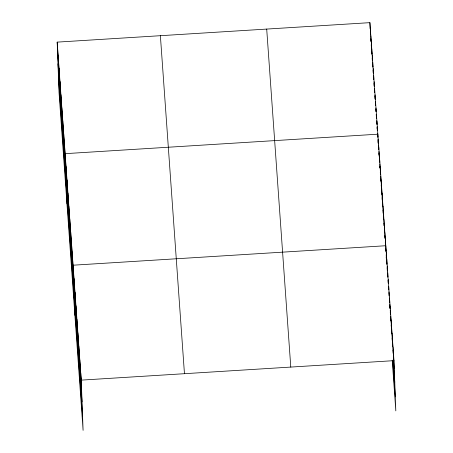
<?xml version="1.0" encoding="UTF-8"?>
<svg xmlns="http://www.w3.org/2000/svg" width="453" height="453" viewBox="0 0 453 453"><rect width="100%" height="100%" fill="white"/><g stroke="black" fill="none" stroke-linecap="round" stroke-linejoin="round"><path stroke-width="0.68" d="M57.18 42.123L81.257 380.124L83.097 430.35L59.02 92.35L57.18 42.123L369.903 22.65L393.98 360.65L395.82 410.877L392.213 360.175M81.257 380.124L393.98 360.65M370.322 32.288L370.509 34.909M370.792 38.845L370.979 41.472M371.211 44.751L371.443 48.035M371.681 51.314L371.868 53.935M372.145 57.876L372.332 60.498M372.615 64.434L372.802 67.061M373.034 70.34L373.221 72.967M373.504 76.902L373.691 79.524M373.968 83.465L374.155 86.087M374.388 89.366L374.625 92.65M374.858 95.928L375.09 99.213M375.327 102.491L375.514 105.113M375.792 109.054L375.979 111.676M376.449 118.239L376.211 114.218M376.868 124.145L376.675 120.781M377.1 127.423L377.332 130.702M377.57 133.986L377.802 137.265M378.034 140.543L378.221 143.171M378.504 147.106L378.691 149.728M378.923 153.012L379.155 156.291M379.393 159.575L379.529 161.54L379.376 157.355M379.857 166.132L379.999 168.103L379.846 163.918M380.282 172.038L380.469 174.665L380.186 166.993M380.747 178.601L380.933 181.223L380.752 176.342M381.216 185.158L381.403 187.785L381.12 180.118M381.636 191.064L381.868 194.348L381.59 186.676M382.1 197.627L382.287 200.249L382.055 193.238M382.57 204.19L382.757 206.811M382.989 210.09L383.227 213.374M383.459 216.653L383.646 219.28M383.923 223.216L384.11 225.837M384.393 229.779L384.58 232.4M384.812 235.679L384.999 238.306M385.282 242.242L385.469 244.869M385.746 248.805L385.933 251.426M386.171 254.75L386.415 258.131M386.652 261.506L386.845 264.212M387.089 267.593L387.326 270.973M387.519 273.674L387.762 277.055M388 280.435L388.193 283.142M388.481 287.196L388.674 289.897M389.11 295.985L388.889 291.862M389.348 299.365L389.54 302.066M389.784 305.447L390.022 308.827M390.265 312.208L390.412 314.235L390.254 310.056M390.701 318.289L390.894 320.996L390.713 316.115M391.182 325.05L391.375 327.757L391.092 320.09M391.613 331.137L391.805 333.838M392.094 337.898L392.287 340.599M392.53 343.98L392.723 346.681M392.961 350.061L393.204 353.442M393.442 356.822L394.263 368.317M393.187 360.05L394.778 382.36M392.706 360.328L395.31 396.834M266.704 29.077L290.781 367.072M160.379 35.696L184.456 373.697M57.457 49.79L81.534 387.791M57.973 63.839L82.05 401.834M58.505 78.307L82.582 416.307M393.498 353.889L393.782 361.556M393.017 347.128L393.249 353.402M392.536 340.367L392.768 346.641M392.055 333.606L392.309 340.577M391.573 326.845L391.828 333.821M390.611 313.329L390.662 314.722M390.129 306.568L390.203 308.657M389.648 299.807L389.75 302.598M389.801 303.991L389.925 307.474M389.167 293.046L389.269 295.837M389.342 297.927L389.444 300.718M388.685 286.29L388.81 289.773M388.204 279.529L388.329 283.012M387.723 272.768L387.876 276.953M387.241 266.007L387.417 270.888M386.76 259.246L386.936 264.127M386.273 252.491L386.483 258.063M386.001 251.307L385.792 245.73L73.069 265.203L74.909 315.43M386.205 256.908L386.256 258.312M385.327 239.167L385.531 244.745M384.857 232.604L385.061 238.182M384.393 226.047L384.62 232.321M383.923 219.484L384.155 225.758M383.459 212.921L383.685 219.195M382.989 206.364L383.244 213.335M382.525 199.801L382.779 206.772M380.65 173.556L380.701 174.949M379.716 160.436L379.795 162.525M379.252 153.873L379.325 155.962M378.782 147.31L378.861 149.405M378.935 151.495L379.065 154.977M378.317 140.753L378.419 143.539M378.47 144.932L378.595 148.42M377.949 136.976L377.847 134.19L65.124 153.663L66.965 203.89M378.029 139.071L378.181 143.261M377.383 127.627L377.485 130.419M377.587 133.205L377.66 135.294M376.913 121.064L377.043 124.552M377.117 126.642L377.196 128.737M376.449 114.507L376.573 117.99M375.979 107.944L376.109 111.432M375.509 101.381L375.667 105.566M375.044 94.824L375.197 99.003M374.574 88.261L374.727 92.446M374.11 81.699L374.286 86.58M373.64 75.141L373.793 79.32M373.176 68.579L373.351 73.46M372.706 62.016L372.887 66.897M372.241 55.453L372.417 60.334M371.771 48.896L371.975 54.473M371.307 42.333L371.511 47.91M370.837 35.77L371.041 41.348M370.367 29.213L370.577 34.79M369.903 22.65L370.135 28.924M80.776 373.363L81.053 381.03M80.294 366.602L80.572 374.269M79.813 359.841L80.09 367.508M79.332 353.08L79.609 360.752M78.85 346.324L79.128 353.991M78.369 339.563L78.646 347.23M77.888 332.802L78.165 340.469M77.401 326.041L77.684 333.708M76.919 319.28L77.203 326.953M76.438 312.525L76.721 320.192M75.957 305.764L76.24 313.431M75.475 299.003L75.759 306.67M74.994 292.242L75.277 299.909M74.513 285.481L74.796 293.153M74.032 278.725L74.315 286.392M73.55 271.964L73.833 279.631M72.605 258.64L72.882 266.307M72.135 252.083L72.418 259.75M71.665 245.52L71.948 253.187M71.2 238.958L71.483 246.625M70.73 232.395L71.013 240.067M70.266 225.837L70.543 233.505M69.796 219.275L70.079 226.942M69.332 212.712L69.609 220.379M68.862 206.155L69.145 213.822M68.397 199.592L68.675 207.259M67.927 193.029L68.21 200.696M67.463 186.472L67.74 194.139M66.993 179.909L67.276 187.576M66.523 173.346L66.806 181.013M66.059 166.783L66.342 174.456M65.589 160.226L65.872 167.893M64.654 147.1L64.938 154.773M64.19 140.543L64.468 148.21M63.72 133.98L64.003 141.647M63.256 127.418L63.533 135.085M62.786 120.86L63.069 128.527M62.321 114.298L62.599 121.965M61.851 107.735L62.135 115.402M61.382 101.172L61.665 108.845M60.917 94.615L61.2 102.282M60.447 88.052L60.73 95.719M59.983 81.489L60.26 89.162M59.513 74.932L59.796 82.599M59.049 68.369L59.326 76.036M58.579 61.806L58.862 69.473M58.114 55.249L58.392 62.916M57.644 48.686L57.927 56.353"/></g></svg>
